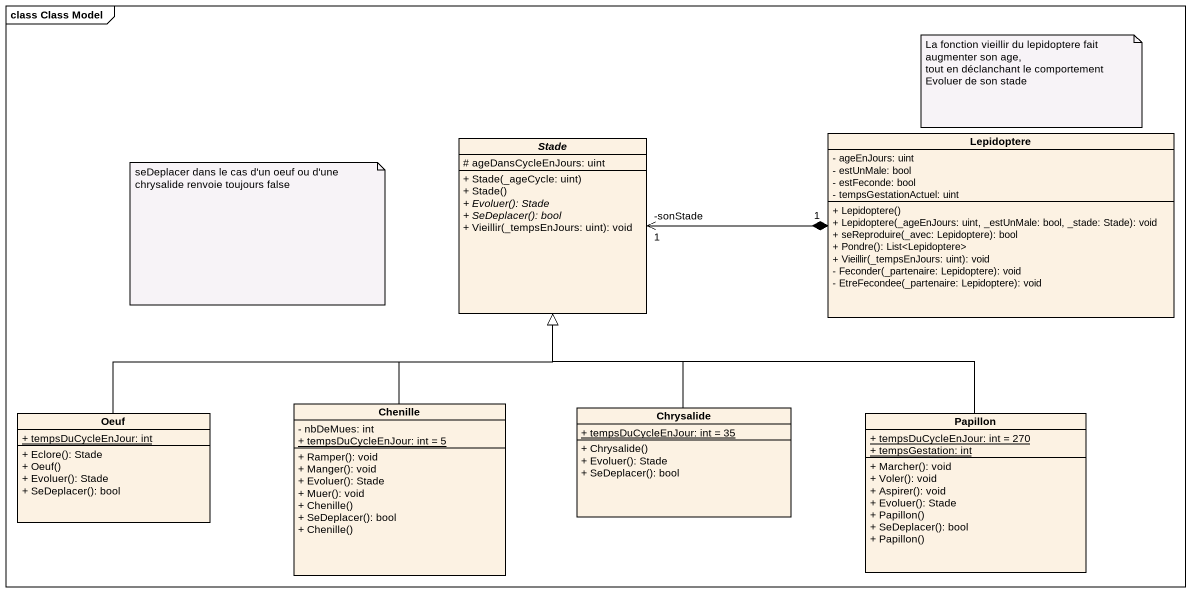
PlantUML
@startuml
mainframe class Class Model
hide circle
hide empty members
skinparam classAttributeIconSize 0
abstract class Stade {
  # ageDansCycleEnJours: uint
  + Stade(_ageCycle: uint)
  + Stade()
  {abstract} + Evoluer(): Stade
  {abstract} + SeDeplacer(): bool
  + Vieillir(_tempsEnJours: uint): void
}
class Lepidoptere {
  - ageEnJours: uint
  - estUnMale: bool
  - estFeconde: bool
  - tempsGestationActuel: uint
  + Lepidoptere()
  + Lepidoptere(_ageEnJours: uint, _estUnMale: bool, _stade: Stade): void
  + seReproduire(_avec: Lepidoptere): bool
  + Pondre(): List<Lepidoptere>
  + Vieillir(_tempsEnJours: uint): void
  - Feconder(_partenaire: Lepidoptere): void
  - EtreFecondee(_partenaire: Lepidoptere): void
}
class Oeuf {
  {static} + tempsDuCycleEnJour: int
  + Eclore(): Stade
  + Oeuf()
  + Evoluer(): Stade
  + SeDeplacer(): bool
}
class Chenille {
  - nbDeMues: int
  {static} + tempsDuCycleEnJour: int = 5
  + Ramper(): void
  + Manger(): void
  + Evoluer(): Stade
  + Muer(): void
  + Chenille()
  + SeDeplacer(): bool
  + Chenille()
}
class Chrysalide {
  {static} + tempsDuCycleEnJour: int = 35
  + Chrysalide()
  + Evoluer(): Stade
  + SeDeplacer(): bool
}
class Papillon {
  {static} + tempsDuCycleEnJour: int = 270
  {static} + tempsGestation: int
  + Marcher(): void
  + Voler(): void
  + Aspirer(): void
  + Evoluer(): Stade
  + Papillon()
  + SeDeplacer(): bool
  + Papillon()
}
Stade "-sonStade\n1" <-right-* "1" Lepidoptere
Oeuf -right-|> Stade
Chenille -up-|> Stade
Chrysalide -up-|> Stade
Papillon -up-|> Stade
note as N1
  La fonction vieillir du lepidoptere fait augmenter son age,
  tout en déclanchant le comportement Evoluer de son stade
end note
note as N2
  seDeplacer dans le cas d'un oeuf ou d'une chrysalide renvoie toujours false
end note
@enduml
